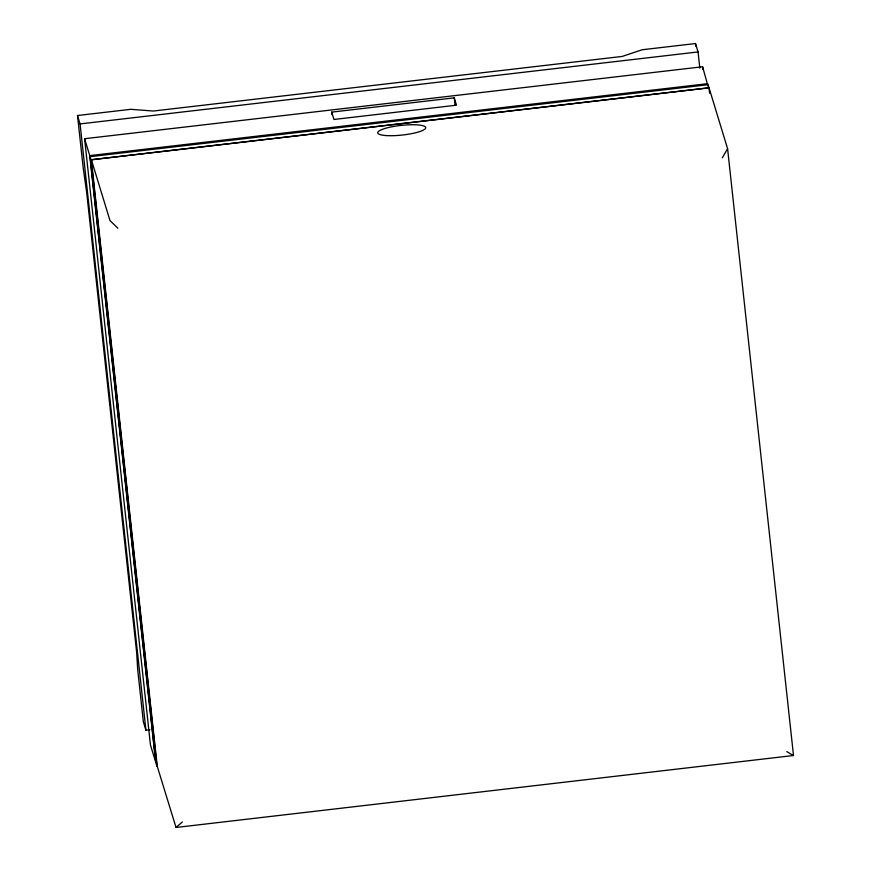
<?xml version="1.0" encoding="UTF-8"?>
<svg xmlns="http://www.w3.org/2000/svg" width="871" height="871" viewBox="0 0 871 871"><rect width="100%" height="100%" fill="white"/><g stroke="black" fill="none" stroke-linecap="round" stroke-linejoin="round"><path stroke-width="1.31" d="M722.309 157.825L727.59 148.669L708.09 84.705L90.094 156.671L155.963 763.007L156.922 766.153L91.052 159.829L90.094 156.671M182.366 821.984L176.007 827.417L157.259 766.371L91.357 159.698L708.95 87.775L709.636 93.262M176.203 827.45L793.503 755.505L727.59 148.669M149.986 729.778L145.936 730.246L143.367 721.852L137.683 669.581L136.703 652.869L86.73 192.894L83.181 167.787L77.497 115.516L130.77 109.311L153.372 111.031L622.188 56.441L642.221 49.756L695.494 43.55L698.063 51.944L699.827 68.156M77.497 115.516L80.067 123.922L698.063 51.944M84.596 138.718L89.767 155.626L155.637 761.951L150.465 745.053L84.596 138.718L702.592 66.751L708.058 86.36M331.709 112.119L454.248 97.846L456.491 105.195L333.963 119.469L331.709 112.119L331.982 114.645M89.767 155.626L707.764 83.66M91.052 159.829L709.048 87.851M793.394 755.571L786.807 751.597M117.868 228.213L109.996 220.592L91.357 159.698M702.592 66.751L702.886 69.451M695.494 43.55L695.787 46.228M454.248 97.846L455.065 105.413M80.067 123.922L145.936 730.246M385.788 135.538A24.148 4.856 -6.2 0 0 425.244 128.756A24.148 4.856 -6.2 0 0 394.117 126.382A24.148 4.856 -6.2 0 0 385.788 135.538"/></g></svg>
